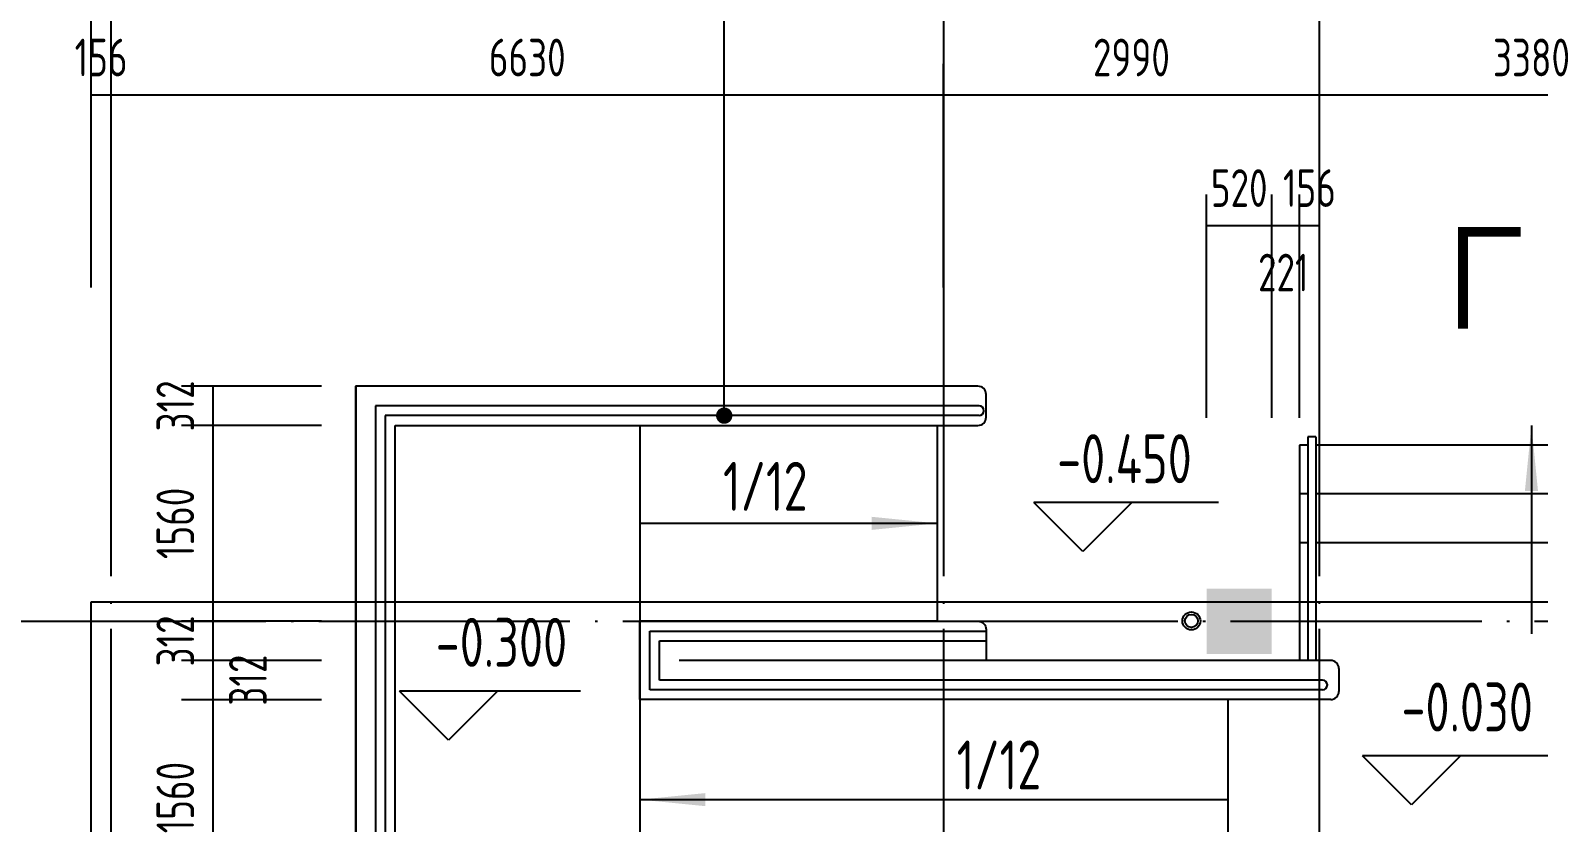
# Model space of a CAD drawing. Extents: x -726032 to 135930, y -151624 to 587044.
# Drawn here: x -712407 to -700395, y 572987 to 579301 of the extents above; entities that cross this region are included whole.
import ezdxf
from ezdxf.enums import TextEntityAlignment as Align

# ---------------------------------------------------------------- set-up
doc = ezdxf.new("R2010")
doc.units = 0
doc.header["$LTSCALE"] = 1000
doc.header["$MEASUREMENT"] = 0
doc.linetypes.add('DOTE', pattern=[2.42, 2, -0.2, 0.02, -0.2])
doc.layers.get('0').update_dxf_attribs({"linetype": 'CONTINUOUS'})
doc.layers.get('DEFPOINTS').update_dxf_attribs({"color": 1, "linetype": 'CONTINUOUS'})
for name, color, linetype in [('AXIS', 245, 'CONTINUOUS'), ('COLUMN', 170, 'CONTINUOUS'), ('DOTE', 8, 'DOTE'), ('PUB_DIM', 245, 'CONTINUOUS'), ('STAIR', 42, 'CONTINUOUS'), ('引线', 213, 'CONTINUOUS'), ('雨水管', 20, 'CONTINUOUS')]:
    doc.layers.add(name, color=color, linetype=linetype)
doc.styles.add('DIM_FONT', font='isocp.shx', dxfattribs={"width": 0.8})
doc.dimstyles.new('AXIS', dxfattribs={"dimtxt": 300, "dimasz": 1, "dimexe": 250, "dimexo": 300, "dimgap": 150, "dimtad": 1, "dimdec": 0, "dimzin": 0, "dimdsep": 46, "dimtxsty": 'DIM_FONT', "dimcen": 0.09, "dimse1": 1, "dimse2": 1, "dimclrt": 142, "dimadec": 0, "dimazin": 0, "dimtfac": 1, "dimtdec": 0, "dimtix": 1, "dimtmove": 2, "dimatfit": 3, "dimfxl": 1, "dimtolj": 1, "dimtzin": 0, "dimarcsym": 0})
doc.dimstyles.new('DIMA', dxfattribs={"dimtxt": 300, "dimasz": 1, "dimexe": 250, "dimexo": 300, "dimgap": 150, "dimtad": 1, "dimdec": 0, "dimzin": 0, "dimdsep": 46, "dimtxsty": 'DIM_FONT', "dimcen": 0.09, "dimse1": 1, "dimclrt": 142, "dimadec": 0, "dimazin": 0, "dimtfac": 1, "dimtdec": 0, "dimtix": 1, "dimtmove": 2, "dimatfit": 3, "dimfxl": 1, "dimtolj": 1, "dimtzin": 0, "dimarcsym": 0})
doc.dimstyles.new('DIMB', dxfattribs={"dimtxt": 300, "dimasz": 1, "dimexe": 250, "dimexo": 300, "dimgap": 150, "dimtad": 1, "dimdec": 0, "dimzin": 0, "dimdsep": 46, "dimtxsty": 'DIM_FONT', "dimcen": 0.09, "dimse2": 1, "dimclrt": 142, "dimadec": 0, "dimazin": 0, "dimtfac": 1, "dimtdec": 0, "dimtix": 1, "dimtmove": 2, "dimatfit": 3, "dimfxl": 1, "dimtolj": 1, "dimtzin": 0, "dimarcsym": 0})
doc.dimstyles.new('DIMN', dxfattribs={"dimtxt": 300, "dimasz": 1, "dimexe": 250, "dimexo": 300, "dimgap": 150, "dimtad": 1, "dimdec": 0, "dimzin": 0, "dimdsep": 46, "dimtxsty": 'DIM_FONT', "dimcen": 0.09, "dimclrt": 142, "dimadec": 0, "dimazin": 0, "dimtfac": 1, "dimtdec": 0, "dimtix": 1, "dimtmove": 2, "dimatfit": 3, "dimfxl": 1, "dimtolj": 1, "dimtzin": 0, "dimarcsym": 0})

# ---------------------------------------------------------------- blocks, each defined once
blk = doc.blocks.new('*D1462')
at = {"layer": 'AXIS', "color": 0, "lineweight": -2, "transparency": 16777216}
for p, q in [((-711920, 577252), (-711920, 580073)), ((-643241, 577252), (-643241, 580073)), ((-643242, 579823), (-711919, 579823))]:
    blk.add_line(p, q, dxfattribs=at)
at = {"layer": 'AXIS', "color": 0, "transparency": 16777216}
for points in [[(-711919, 579824), (-711919, 579823), (-711920, 579823)], [(-643242, 579824), (-643242, 579823), (-643241, 579823)]]:
    blk.add_solid(points, dxfattribs=at)
at = {"layer": 'DEFPOINTS', "color": 0, "transparency": 16777216}
for p in [(-711920, 579823), (-711920, 576952), (-643241, 576952)]:
    blk.add_point(p, dxfattribs=at)
at = {"layer": 'AXIS', "color": 142, "transparency": 16777216, "insert": (-677580, 580123), "char_height": 300, "attachment_point": 5, "style": 'DIM_FONT'}
blk.add_mtext('\\A1;68679', dxfattribs=at)
blk = doc.blocks.new('*D3465')
at = {"layer": 'AXIS', "color": 0, "lineweight": -2, "transparency": 16777216}
blk.add_line((-698765, 578783), (-702143, 578783), dxfattribs=at)
at = {"layer": 'AXIS', "color": 0, "transparency": 16777216}
for points in [[(-702143, 578784), (-702143, 578783), (-702144, 578783)], [(-698765, 578784), (-698765, 578783), (-698764, 578783)]]:
    blk.add_solid(points, dxfattribs=at)
at = {"layer": 'DEFPOINTS', "color": 0, "transparency": 16777216}
for p in [(-702144, 578783), (-702144, 576952), (-698764, 576952)]:
    blk.add_point(p, dxfattribs=at)
at = {"layer": 'AXIS', "color": 142, "transparency": 16777216, "insert": (-700454, 579083), "char_height": 300, "attachment_point": 5, "style": 'DIM_FONT'}
blk.add_mtext('\\A1;3380', dxfattribs=at)
blk = doc.blocks.new('*D3470')
at = {"layer": 'AXIS', "color": 0, "lineweight": -2, "transparency": 16777216}
blk.add_line((-702145, 578783), (-705133, 578783), dxfattribs=at)
at = {"layer": 'AXIS', "color": 0, "transparency": 16777216}
for points in [[(-705133, 578784), (-705133, 578783), (-705134, 578783)], [(-702145, 578784), (-702145, 578783), (-702144, 578783)]]:
    blk.add_solid(points, dxfattribs=at)
at = {"layer": 'DEFPOINTS', "color": 0, "transparency": 16777216}
for p in [(-705134, 578783), (-705134, 576952), (-702144, 576952)]:
    blk.add_point(p, dxfattribs=at)
at = {"layer": 'AXIS', "color": 142, "transparency": 16777216, "insert": (-703639, 579083), "char_height": 300, "attachment_point": 5, "style": 'DIM_FONT'}
blk.add_mtext('\\A1;2990', dxfattribs=at)
blk = doc.blocks.new('*D2703')
at = {"layer": 'DEFPOINTS', "color": 0, "transparency": 16777216}
for p in [(-702300, 577743), (-702300, 575912), (-702144, 575912)]:
    blk.add_point(p, dxfattribs=at)
at = {"layer": 'PUB_DIM', "color": 0, "lineweight": -2, "transparency": 16777216}
for p, q in [((-702300, 576212), (-702300, 577993)), ((-702301, 577743), (-702302, 577743)), ((-702144, 577743), (-702300, 577743)), ((-702143, 577743), (-702142, 577743))]:
    blk.add_line(p, q, dxfattribs=at)
at = {"layer": 'PUB_DIM', "color": 0, "transparency": 16777216}
for points in [[(-702301, 577744), (-702301, 577743), (-702300, 577743)], [(-702143, 577744), (-702143, 577743), (-702144, 577743)]]:
    blk.add_solid(points, dxfattribs=at)
at = {"layer": 'PUB_DIM', "color": 142, "transparency": 16777216, "insert": (-702222, 578043), "char_height": 300, "attachment_point": 5, "style": 'DIM_FONT'}
blk.add_mtext('\\A1;156', dxfattribs=at)
blk = doc.blocks.new('*D1467')
at = {"layer": 'DEFPOINTS', "color": 0, "transparency": 16777216}
for p in [(-702521, 577743), (-702521, 575912), (-702300, 575912)]:
    blk.add_point(p, dxfattribs=at)
at = {"layer": 'PUB_DIM', "color": 0, "lineweight": -2, "transparency": 16777216}
for p, q in [((-702521, 576212), (-702521, 577993)), ((-702300, 576212), (-702300, 577993)), ((-702522, 577743), (-702523, 577743)), ((-702300, 577743), (-702521, 577743)), ((-702299, 577743), (-702298, 577743))]:
    blk.add_line(p, q, dxfattribs=at)
at = {"layer": 'PUB_DIM', "color": 0, "transparency": 16777216}
for points in [[(-702522, 577744), (-702522, 577743), (-702521, 577743)], [(-702299, 577744), (-702299, 577743), (-702300, 577743)]]:
    blk.add_solid(points, dxfattribs=at)
at = {"layer": 'PUB_DIM', "color": 142, "transparency": 16777216, "insert": (-702430, 577370), "char_height": 300, "attachment_point": 5, "style": 'DIM_FONT'}
blk.add_mtext('\\A1;221', dxfattribs=at)
blk = doc.blocks.new('*D1468')
at = {"layer": 'DEFPOINTS', "color": 0, "transparency": 16777216}
for p in [(-703041, 577743), (-703041, 575912), (-702521, 575912)]:
    blk.add_point(p, dxfattribs=at)
at = {"layer": 'PUB_DIM', "color": 0, "lineweight": -2, "transparency": 16777216}
for p, q in [((-703041, 576212), (-703041, 577993)), ((-702521, 576212), (-702521, 577993)), ((-703042, 577743), (-703043, 577743)), ((-702521, 577743), (-703041, 577743)), ((-702520, 577743), (-702519, 577743))]:
    blk.add_line(p, q, dxfattribs=at)
at = {"layer": 'PUB_DIM', "color": 0, "transparency": 16777216}
for points in [[(-703042, 577744), (-703042, 577743), (-703041, 577743)], [(-702520, 577744), (-702520, 577743), (-702521, 577743)]]:
    blk.add_solid(points, dxfattribs=at)
at = {"layer": 'PUB_DIM', "color": 142, "transparency": 16777216, "insert": (-702781, 578043), "char_height": 300, "attachment_point": 5, "style": 'DIM_FONT'}
blk.add_mtext('\\A1;520', dxfattribs=at)
blk = doc.blocks.new('*D2704')
at = {"layer": 'AXIS', "color": 0, "lineweight": -2, "transparency": 16777216}
for p, q in [((-711920, 577252), (-711920, 579033)), ((-711921, 578783), (-711922, 578783)), ((-711764, 578783), (-711920, 578783)), ((-711763, 578783), (-711762, 578783))]:
    blk.add_line(p, q, dxfattribs=at)
at = {"layer": 'AXIS', "color": 0, "transparency": 16777216}
for points in [[(-711921, 578784), (-711921, 578783), (-711920, 578783)], [(-711763, 578784), (-711763, 578783), (-711764, 578783)]]:
    blk.add_solid(points, dxfattribs=at)
at = {"layer": 'DEFPOINTS', "color": 0, "transparency": 16777216}
for p in [(-711920, 578783), (-711920, 576952), (-711764, 576952)]:
    blk.add_point(p, dxfattribs=at)
at = {"layer": 'AXIS', "color": 142, "transparency": 16777216, "insert": (-711842, 579083), "char_height": 300, "attachment_point": 5, "style": 'DIM_FONT'}
blk.add_mtext('\\A1;156', dxfattribs=at)
blk = doc.blocks.new('*D1469')
at = {"layer": 'DEFPOINTS', "color": 0, "transparency": 16777216}
for p in [(-709788, 576464), (-710951, 576152), (-709788, 576152)]:
    blk.add_point(p, dxfattribs=at)
at = {"layer": 'PUB_DIM', "color": 0, "lineweight": -2, "transparency": 16777216}
for p, q in [((-710088, 576464), (-711201, 576464)), ((-710951, 576465), (-710951, 576466)), ((-710951, 576464), (-710951, 576152)), ((-710088, 576152), (-711201, 576152)), ((-710951, 576151), (-710951, 576150))]:
    blk.add_line(p, q, dxfattribs=at)
at = {"layer": 'PUB_DIM', "color": 0, "transparency": 16777216}
for points in [[(-710951, 576465), (-710951, 576465), (-710951, 576464)], [(-710951, 576151), (-710951, 576151), (-710951, 576152)]]:
    blk.add_solid(points, dxfattribs=at)
at = {"layer": 'PUB_DIM', "color": 142, "transparency": 16777216, "insert": (-711251, 576308), "char_height": 300, "attachment_point": 5, "rotation": 90, "style": 'DIM_FONT'}
blk.add_mtext('\\A1;312', dxfattribs=at)
blk = doc.blocks.new('*D3853')
at = {"layer": 'AXIS', "color": 0, "lineweight": -2, "transparency": 16777216}
for p, q in [((-705134, 577252), (-705134, 579033)), ((-705135, 578783), (-711763, 578783))]:
    blk.add_line(p, q, dxfattribs=at)
at = {"layer": 'AXIS', "color": 0, "transparency": 16777216}
for points in [[(-711763, 578784), (-711763, 578783), (-711764, 578783)], [(-705135, 578784), (-705135, 578783), (-705134, 578783)]]:
    blk.add_solid(points, dxfattribs=at)
at = {"layer": 'DEFPOINTS', "color": 0, "transparency": 16777216}
for p in [(-711764, 578783), (-711764, 576952), (-705134, 576952)]:
    blk.add_point(p, dxfattribs=at)
at = {"layer": 'AXIS', "color": 142, "transparency": 16777216, "insert": (-708449, 579083), "char_height": 300, "attachment_point": 5, "style": 'DIM_FONT'}
blk.add_mtext('\\A1;6630', dxfattribs=at)
blk = doc.blocks.new('_ARROW')
blk.add_solid([(0, 0), (-1, 0.1), (-1, -0.1)])
blk = doc.blocks.new('*D1478')
at = {"layer": 'DEFPOINTS', "color": 0, "transparency": 16777216}
for p in [(-709788, 574592), (-710951, 574280), (-709788, 574280)]:
    blk.add_point(p, dxfattribs=at)
at = {"layer": 'PUB_DIM', "color": 0, "lineweight": -2, "transparency": 16777216}
for p, q in [((-710088, 574592), (-711201, 574592)), ((-710951, 574593), (-710951, 574594)), ((-710951, 574592), (-710951, 574280)), ((-710088, 574280), (-711201, 574280)), ((-710951, 574279), (-710951, 574278))]:
    blk.add_line(p, q, dxfattribs=at)
at = {"layer": 'PUB_DIM', "color": 0, "transparency": 16777216}
for points in [[(-710951, 574593), (-710951, 574593), (-710951, 574592)], [(-710951, 574279), (-710951, 574279), (-710951, 574280)]]:
    blk.add_solid(points, dxfattribs=at)
at = {"layer": 'PUB_DIM', "color": 142, "transparency": 16777216, "insert": (-711251, 574436), "char_height": 300, "attachment_point": 5, "rotation": 90, "style": 'DIM_FONT'}
blk.add_mtext('\\A1;312', dxfattribs=at)
blk = doc.blocks.new('*D1479')
at = {"layer": 'DEFPOINTS', "color": 0, "transparency": 16777216}
for p in [(-709788, 573968), (-710951, 572408), (-709788, 572408)]:
    blk.add_point(p, dxfattribs=at)
at = {"layer": 'PUB_DIM', "color": 0, "lineweight": -2, "transparency": 16777216}
for p, q in [((-710088, 573968), (-711201, 573968)), ((-710951, 573967), (-710951, 572409)), ((-710088, 572408), (-711201, 572408))]:
    blk.add_line(p, q, dxfattribs=at)
at = {"layer": 'PUB_DIM', "color": 0, "transparency": 16777216}
for points in [[(-710951, 573967), (-710951, 573967), (-710951, 573968)], [(-710951, 572409), (-710951, 572409), (-710951, 572408)]]:
    blk.add_solid(points, dxfattribs=at)
at = {"layer": 'PUB_DIM', "color": 142, "transparency": 16777216, "insert": (-711251, 573188), "char_height": 300, "attachment_point": 5, "rotation": 90, "style": 'DIM_FONT'}
blk.add_mtext('\\A1;1560', dxfattribs=at)
blk = doc.blocks.new('*D1482')
at = {"layer": 'DEFPOINTS', "color": 0, "transparency": 16777216}
for p in [(-709788, 574280), (-710951, 573968), (-709788, 573968)]:
    blk.add_point(p, dxfattribs=at)
at = {"layer": 'PUB_DIM', "color": 0, "lineweight": -2, "transparency": 16777216}
for p, q in [((-710088, 574280), (-711201, 574280)), ((-710951, 574279), (-710951, 573969)), ((-710088, 573968), (-711201, 573968))]:
    blk.add_line(p, q, dxfattribs=at)
at = {"layer": 'PUB_DIM', "color": 0, "transparency": 16777216}
for points in [[(-710951, 574279), (-710951, 574279), (-710951, 574280)], [(-710951, 573969), (-710951, 573969), (-710951, 573968)]]:
    blk.add_solid(points, dxfattribs=at)
at = {"layer": 'PUB_DIM', "color": 142, "transparency": 16777216, "insert": (-710673, 574124), "char_height": 300, "attachment_point": 5, "rotation": 90, "style": 'DIM_FONT'}
blk.add_mtext('\\A1;312', dxfattribs=at)
blk = doc.blocks.new('*D1486')
at = {"layer": 'DEFPOINTS', "color": 0, "transparency": 16777216}
for p in [(-709788, 576152), (-710951, 574592), (-709788, 574592)]:
    blk.add_point(p, dxfattribs=at)
at = {"layer": 'PUB_DIM', "color": 0, "lineweight": -2, "transparency": 16777216}
for p, q in [((-710088, 576152), (-711201, 576152)), ((-710951, 576151), (-710951, 574593)), ((-710088, 574592), (-711201, 574592))]:
    blk.add_line(p, q, dxfattribs=at)
at = {"layer": 'PUB_DIM', "color": 0, "transparency": 16777216}
for points in [[(-710951, 576151), (-710951, 576151), (-710951, 576152)], [(-710951, 574593), (-710951, 574593), (-710951, 574592)]]:
    blk.add_solid(points, dxfattribs=at)
at = {"layer": 'PUB_DIM', "color": 142, "transparency": 16777216, "insert": (-711251, 575372), "char_height": 300, "attachment_point": 5, "rotation": 90, "style": 'DIM_FONT'}
blk.add_mtext('\\A1;1560', dxfattribs=at)

msp = doc.modelspace()

# ---------------------------------------------------------------- linework, layer by layer
msp.add_lwpolyline([(-711919.9, 574748.4), (-689143.9, 574748.4), (-689143.9, 549866.4), (-711919.9, 549866.4)], close=True)
at = {"layer": 'AXIS'}
for p, q in [((-711763.9, 581123.4), (-711763.9, 576952)), ((-705133.9, 581123.4), (-705133.9, 576952)), ((-702143.9, 581123.4), (-702143.9, 576952))]:
    msp.add_line(p, q, dxfattribs=at)
at = {"layer": 'COLUMN'}
msp.add_solid([(-703041.2, 574852.4), (-703041.2, 574332.4), (-702521.2, 574852.4), (-702521.2, 574332.4)], dxfattribs=at)
at = {"layer": 'DOTE'}
for p, q in [((-711763.9, 576952), (-711763.9, 546480.4)), ((-705133.9, 576952), (-705133.9, 546480.4)), ((-702143.9, 576952), (-702143.9, 561852.4)), ((-712529.2, 574592.4), (-642897.4, 574592.4))]:
    msp.add_line(p, q, dxfattribs=at)
at = {"layer": 'PUB_DIM'}
for p, q in [((-702944.5, 575537.9), (-704415.3, 575537.9)), ((-704025.3, 575147.9), (-704415.3, 575537.9)), ((-703635.3, 575537.9), (-704025.3, 575147.9)), ((-708024, 574035.4), (-709465.2, 574035.4)), ((-709075.2, 573645.4), (-709465.2, 574035.4)), ((-708685.2, 574035.4), (-709075.2, 573645.4)), ((-701409.3, 573130.2), (-701799.3, 573520.2)), ((-700286.7, 573520.2), (-701799.3, 573520.2)), ((-701019.3, 573520.2), (-701409.3, 573130.2))]:
    msp.add_line(p, q, dxfattribs=at)
for points in [[(-700454.1, 576151.4), (-700454.1, 574492.7)], [(-705185.9, 575372.4), (-707551.9, 575372.4)], [(-707551.9, 573171.8), (-702871.9, 573171.8)]]:
    msp.add_lwpolyline(points, dxfattribs=at)
at = {"layer": 'STAIR'}
for p, q in [((-709813.9, 572096.4), (-709813.9, 576464.4)), ((-704852.1, 576308.4), (-709657.9, 576308.4)), ((-709657.9, 576308.4), (-709657.9, 572252.4)), ((-704852.1, 576230.4), (-709579.9, 576230.4)), ((-709579.9, 576230.4), (-709579.9, 572330.4)), ((-709501.9, 572408.4), (-709501.9, 576152.4)), ((-707551.9, 576152.4), (-707551.9, 572408.4)), ((-705185.9, 576152.4), (-705185.9, 574592.4)), ((-702235.2, 576061.4), (-702235.2, 574280.4)), ((-702170.2, 576061.4), (-702235.2, 576061.4)), ((-702170.2, 576061.4), (-702170.2, 574280.4)), ((-702300.2, 575996.4), (-702300.2, 574280.4)), ((-702235.2, 575996.4), (-702300.2, 575996.4)), ((-698737.9, 575996.4), (-702170.2, 575996.4)), ((-702235.2, 575606.4), (-702300.2, 575606.4)), ((-698737.9, 575606.4), (-702170.2, 575606.4)), ((-702235.2, 575216.4), (-702300.2, 575216.4)), ((-698737.9, 575216.4), (-702170.2, 575216.4)), ((-705185.9, 574592.4), (-707551.9, 574592.4)), ((-707473.9, 574046.4), (-707473.9, 574514.4)), ((-707473.9, 574514.4), (-704795.9, 574514.4)), ((-707395.9, 574124.4), (-707395.9, 574436.4)), ((-707395.9, 574436.4), (-704795.9, 574436.4)), ((-702052.7, 574280.4), (-707239.9, 574280.4)), ((-701987.7, 574215.4), (-701987.7, 574033.4)), ((-702117.9, 574046.4), (-707473.9, 574046.4)), ((-702117.9, 574124.4), (-707395.9, 574124.4)), ((-702052.7, 573968.4), (-707551.9, 573968.4)), ((-702871.9, 573968.4), (-702871.9, 572408.4))]:
    msp.add_line(p, q, dxfattribs=at)
for points in [[(-709501.9, 576152.4), (-704860.9, 576152.4, 0.4142136), (-704795.9, 576217.4), (-704795.9, 576399.4, 0.4142136), (-704860.9, 576464.4), (-709813.9, 576464.4), (-709813.9, 572096.4), (-702377.9, 572096.4)], [(-702299.9, 573968.4), (-707551.9, 573968.4), (-707551.9, 574592.4), (-704860.9, 574592.4, -0.4142136), (-704795.9, 574527.4), (-704795.9, 574280.4)]]:
    msp.add_lwpolyline(points, format="xyb", dxfattribs=at)
for centre, radius, start, end in [((-704852.1, 576269.4), 39, 270, 90), ((-702052.7, 574215.4), 65, 0.00629, 90), ((-702117.9, 574085.4), 39, 270, 90), ((-702052.7, 574033.4), 65, 270, 0.00629)]:
    msp.add_arc(centre, radius, start, end, dxfattribs=at)
at = {"layer": '引线'}
msp.add_lwpolyline([(-706881, 576230.4), (-706881, 583510.9), (-714587.7, 583510.9)], dxfattribs=at)
at = {"layer": '引线', "const_width": 78}
msp.add_lwpolyline([(-700999.4, 576923), (-700999.4, 577694), (-700539.7, 577694)], dxfattribs=at)
at = {"layer": '引线', "const_width": 64.7}
msp.add_lwpolyline([(-706913.7, 576230.4, 1), (-706848.3, 576230.4, 1)], format="xyb", close=True, dxfattribs=at)
at = {"layer": '雨水管'}
for radius in [71.5, 52]:
    msp.add_circle((-703161.6, 574594.9), radius, dxfattribs=at)

# ---------------------------------------------------------------- block references
at = {"layer": 'PUB_DIM', "xscale": 520, "yscale": 520, "zscale": 520}
for p, rotation in [((-700454.1, 576151.4), 90), ((-707551.9, 573171.8), 180)]:
    msp.add_blockref('_ARROW', p, dxfattribs=dict(at, rotation=rotation))
msp.add_blockref('_ARROW', (-705185.9, 575372.4), dxfattribs=at)

# ---------------------------------------------------------------- texts
at = {"layer": 'PUB_DIM', "style": 'DIM_FONT', "width": 0.8}
for s, p in [('-0.450', (-703694.4, 575888)), ('1/12', (-706553.9, 575667.4)), ('-0.300', (-708654.7, 574425.4)), ('-0.030', (-700965.6, 573910.2)), ('1/12', (-704693.1, 573448.1))]:
    msp.add_text(s, height=390, dxfattribs=at).set_placement(p, align=Align.MIDDLE)

# ---------------------------------------------------------------- dimensions: what is measured, and where the dimension line sits
at = {"layer": 'AXIS'}
dim = msp.add_aligned_dim(p1=(-643240.9, 576952), p2=(-711919.9, 576952), distance=-2871.4, dimstyle='DIMN', dxfattribs=at)
dim.commit()
dim.dimension.update_dxf_attribs({"geometry": '*D1462', "text_midpoint": (-677580.4, 580123.4)})
for base, p1, p2, dimstyle, picture, middle in [((-711919.9, 578783.4), (-711763.9, 576952), (-711919.9, 576952), 'DIMA', '*D2704', (-711841.9, 579083.4)), ((-711763.9, 578783.4), (-705133.9, 576952), (-711763.9, 576952), 'DIMB', '*D3853', (-708448.9, 579083.4)), ((-705133.9, 578783.4), (-702143.9, 576952), (-705133.9, 576952), 'AXIS', '*D3470', (-703638.9, 579083.4)), ((-702143.9, 578783.4), (-698763.9, 576952), (-702143.9, 576952), 'AXIS', '*D3465', (-700453.9, 579083.4))]:
    dim = msp.add_linear_dim(base=base, p1=p1, p2=p2, dimstyle=dimstyle, dxfattribs=at)
    dim.commit()
    dim.dimension.update_dxf_attribs({"geometry": picture, "text_midpoint": middle})
at = {"layer": 'PUB_DIM'}
for base, p1, p2, dimstyle, picture, middle in [((-703041.2, 577743.4), (-702521.2, 575912), (-703041.2, 575912), 'DIMN', '*D1468', (-702781.2, 578043.4)), ((-702300.2, 577743.4), (-702143.9, 575912), (-702300.2, 575912), 'DIMA', '*D2703', (-702222.1, 578043.4))]:
    dim = msp.add_linear_dim(base=base, p1=p1, p2=p2, dimstyle=dimstyle, dxfattribs=at)
    dim.commit()
    dim.dimension.update_dxf_attribs({"geometry": picture, "text_midpoint": middle})
dim = msp.add_linear_dim(base=(-702521.2, 577743.4), p1=(-702300.2, 575912), p2=(-702521.2, 575912), dimstyle='DIMN', dxfattribs=at)
dim.commit()
dim.dimension.update_dxf_attribs({"geometry": '*D1467', "text_midpoint": (-702430.2, 577370.2), "dimtype": 160})
for base, p1, p2, picture, middle in [((-710951, 576152.4), (-709787.9, 576464.4), (-709787.9, 576152.4), '*D1469', (-711251, 576308.4)), ((-710951, 574592.4), (-709787.9, 576152.4), (-709787.9, 574592.4), '*D1486', (-711251, 575372.4)), ((-710951, 574280.4), (-709787.9, 574592.4), (-709787.9, 574280.4), '*D1478', (-711251, 574436.4)), ((-710951, 572408.4), (-709787.9, 573968.4), (-709787.9, 572408.4), '*D1479', (-711251, 573188.4))]:
    dim = msp.add_linear_dim(base=base, p1=p1, p2=p2, angle=90, dimstyle='DIMN', dxfattribs=at)
    dim.commit()
    dim.dimension.update_dxf_attribs({"geometry": picture, "text_midpoint": middle})
dim = msp.add_linear_dim(base=(-710951, 573968.4), p1=(-709787.9, 574280.4), p2=(-709787.9, 573968.4), angle=90, dimstyle='DIMN', dxfattribs=at)
dim.commit()
dim.dimension.update_dxf_attribs({"geometry": '*D1482', "text_midpoint": (-710672.6, 574124.4), "dimtype": 160})

doc.saveas('drawing.dxf')
